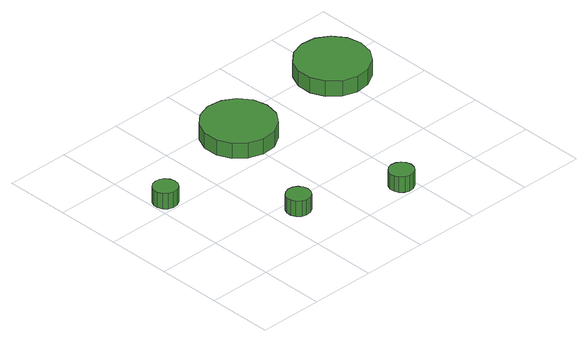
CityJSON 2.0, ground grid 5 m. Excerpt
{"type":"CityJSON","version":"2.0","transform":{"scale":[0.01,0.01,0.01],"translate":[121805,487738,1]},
"CityObjects":{
"tree1":{"type":"SolitaryVegetationObject","attributes":{"function":"something"},"geometry":[{"type":"MultiSurface","lod":"1","boundaries":[[[0,1,2,3,4,5,6,7,8,9,10,11,12,13,14]],[[15,16,17,18,19,20,21,22,23,24,25,26,27,28,29]],[[0,29,28,1]],[[1,28,27,2]],[[2,27,26,3]],[[3,26,25,4]],[[4,25,24,5]],[[5,24,23,6]],[[6,23,22,7]],[[7,22,21,8]],[[8,21,20,9]],[[9,20,19,10]],[[10,19,18,11]],[[11,18,17,12]],[[12,17,16,13]],[[13,16,15,14]],[[14,15,29,0]]]}]},
"tree2":{"type":"SolitaryVegetationObject","attributes":{"function":"something"},"geometry":[{"type":"MultiSurface","lod":"1","boundaries":[[[30,31,32,33,34,35,36,37,38,39,40,41,42,43,44]],[[45,46,47,48,49,50,51,52,53,54,55,56,57,58,59]],[[30,59,58,31]],[[31,58,57,32]],[[32,57,56,33]],[[33,56,55,34]],[[34,55,54,35]],[[35,54,53,36]],[[36,53,52,37]],[[37,52,51,38]],[[38,51,50,39]],[[39,50,49,40]],[[40,49,48,41]],[[41,48,47,42]],[[42,47,46,43]],[[43,46,45,44]],[[44,45,59,30]]]}]},
"tree3":{"type":"SolitaryVegetationObject","attributes":{"function":"something"},"geometry":[{"type":"MultiSurface","lod":"1","boundaries":[[[60,61,62,63,64,65,66,67,68,69,70,71,72,73,74]],[[75,76,77,78,79,80,81,82,83,84,85,86,87,88,89]],[[60,89,88,61]],[[61,88,87,62]],[[62,87,86,63]],[[63,86,85,64]],[[64,85,84,65]],[[65,84,83,66]],[[66,83,82,67]],[[67,82,81,68]],[[68,81,80,69]],[[69,80,79,70]],[[70,79,78,71]],[[71,78,77,72]],[[72,77,76,73]],[[73,76,75,74]],[[74,75,89,60]]]}]},
"tree4":{"type":"SolitaryVegetationObject","attributes":{"function":"something"},"geometry":[{"type":"MultiSurface","lod":"1","boundaries":[[[90,91,92,93,94,95,96,97,98,99,100,101,102,103,104]],[[105,106,107,108,109,110,111,112,113,114,115,116,117,118,119]],[[90,119,118,91]],[[91,118,117,92]],[[92,117,116,93]],[[93,116,115,94]],[[94,115,114,95]],[[95,114,113,96]],[[96,113,112,97]],[[97,112,111,98]],[[98,111,110,99]],[[99,110,109,100]],[[100,109,108,101]],[[101,108,107,102]],[[102,107,106,103]],[[103,106,105,104]],[[104,105,119,90]]]}]},
"tree5":{"type":"SolitaryVegetationObject","attributes":{"function":"something"},"geometry":[{"type":"MultiSurface","lod":"1","boundaries":[[[120,121,122,123,124,125,126,127,128,129,130,131,132,133,134]],[[135,136,137,138,139,140,141,142,143,144,145,146,147,148,149]],[[120,149,148,121]],[[121,148,147,122]],[[122,147,146,123]],[[123,146,145,124]],[[124,145,144,125]],[[125,144,143,126]],[[126,143,142,127]],[[127,142,141,128]],[[128,141,140,129]],[[129,140,139,130]],[[130,139,138,131]],[[131,138,137,132]],[[132,137,136,133]],[[133,136,135,134]],[[134,135,149,120]]]}]}
},
"vertices":[
[194,1100,147],[186,1138,147],[163,1170,147],[129,1189,147],[90,1193,147],[53,1181,147],[24,1155,147],[8,1119,147],[8,1081,147],[24,1045,147],[53,1019,147],[90,1007,147],[129,1011,147],[163,1030,147],[186,1062,147],[186,1062,20],[163,1030,20],[129,1011,20],[90,1007,20],[53,1019,20],[24,1045,20],[8,1081,20],[8,1119,20],[24,1155,20],[53,1181,20],[90,1193,20],[129,1189,20],[163,1170,20],[186,1138,20],[194,1100,20],
[792,400,140],[784,438,140],[762,469,140],[728,488,140],[690,492,140],[654,480,140],[625,454,140],[610,419,140],[610,381,140],[625,346,140],[654,320,140],[690,308,140],[728,312,140],[762,331,140],[784,362,140],[784,362,13],[762,331,13],[728,312,13],[690,308,13],[654,320,13],[625,346,13],[610,381,13],[610,419,13],[625,454,13],[654,480,13],[690,492,13],[728,488,13],[762,469,13],[784,438,13],[792,400,13],
[1277,1300,163],[1253,1413,163],[1185,1506,163],[1086,1564,163],[971,1576,163],[861,1540,163],[776,1463,163],[729,1358,163],[729,1242,163],[776,1137,163],[861,1060,163],[971,1024,163],[1086,1036,163],[1185,1094,163],[1253,1187,163],[1253,1187,36],[1185,1094,36],[1086,1036,36],[971,1024,36],[861,1060,36],[776,1137,36],[729,1242,36],[729,1358,36],[776,1463,36],[861,1540,36],[971,1576,36],[1086,1564,36],[1185,1506,36],[1253,1413,36],[1277,1300,36],
[1494,100,155],[1486,138,155],[1463,170,155],[1429,189,155],[1390,193,155],[1353,181,155],[1324,155,155],[1308,119,155],[1308,81,155],[1324,45,155],[1353,19,155],[1390,7,155],[1429,11,155],[1463,30,155],[1486,62,155],[1486,62,28],[1463,30,28],[1429,11,28],[1390,7,28],[1353,19,28],[1324,45,28],[1308,81,28],[1308,119,28],[1324,155,28],[1353,181,28],[1390,193,28],[1429,189,28],[1463,170,28],[1486,138,28],[1494,100,28],
[2277,1400,156],[2253,1513,156],[2185,1606,156],[2086,1664,156],[1971,1676,156],[1861,1640,156],[1776,1563,156],[1729,1458,156],[1729,1342,156],[1776,1237,156],[1861,1160,156],[1971,1124,156],[2086,1136,156],[2185,1194,156],[2253,1287,156],[2253,1287,29],[2185,1194,29],[2086,1136,29],[1971,1124,29],[1861,1160,29],[1776,1237,29],[1729,1342,29],[1729,1458,29],[1776,1563,29],[1861,1640,29],[1971,1676,29],[2086,1664,29],[2185,1606,29],[2253,1513,29],[2277,1400,29]
]}
